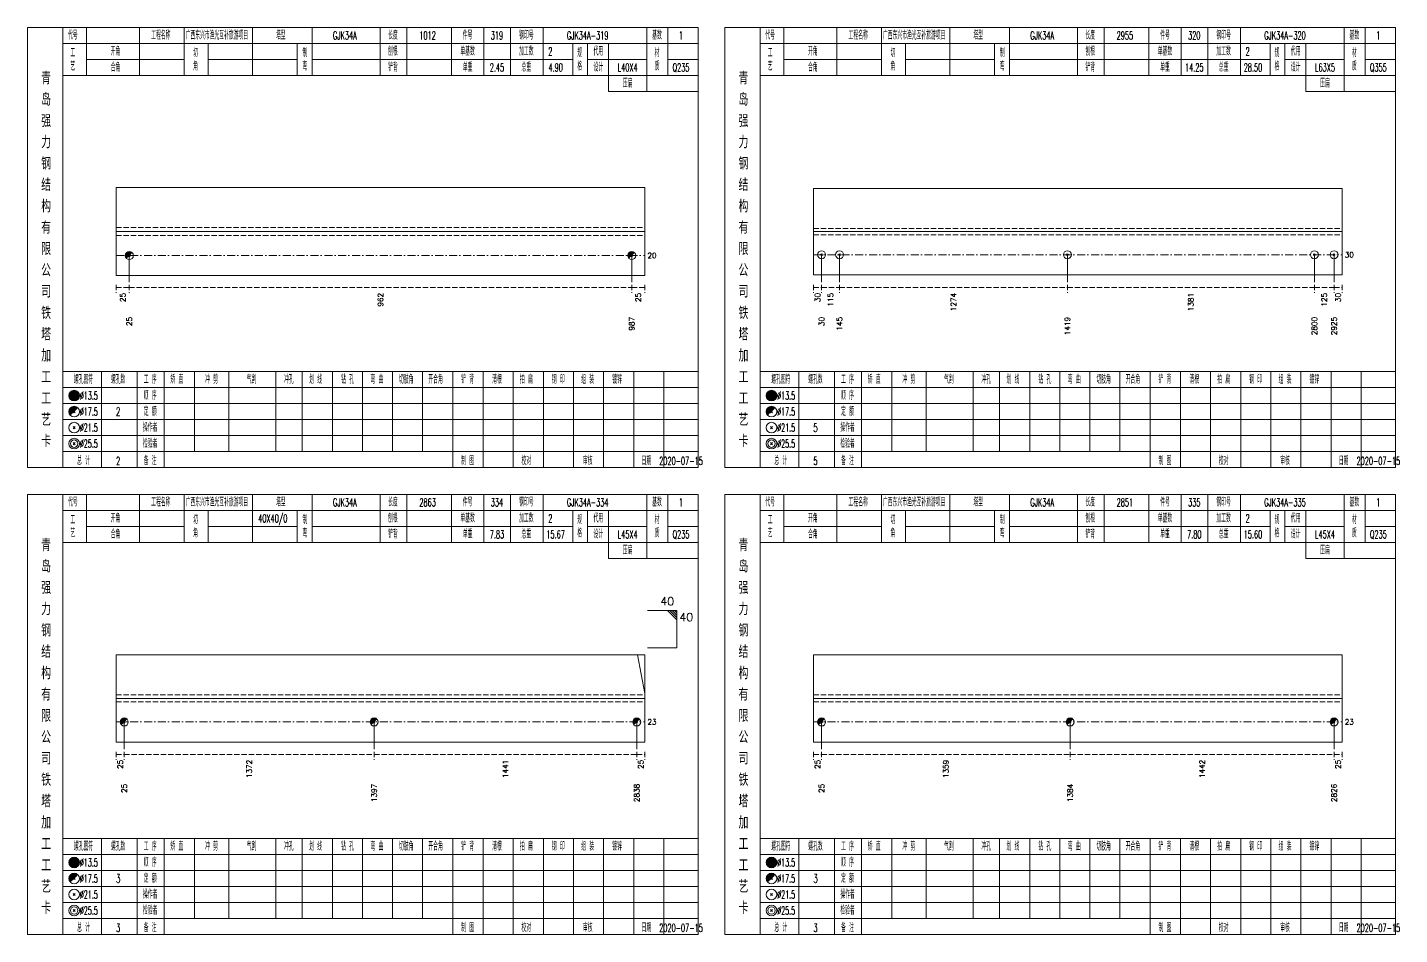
# Model space of a CAD drawing. Extents: x 0 to 2606, y -377 to 6479.
# Drawn here: x 0 to 514, y 5250 to 5590 of the extents above; entities that cross this region are included whole.
import ezdxf
from ezdxf.enums import TextEntityAlignment as Align

# ---------------------------------------------------------------- set-up
doc = ezdxf.new("R2010")
doc.units = 0
doc.header["$MEASUREMENT"] = 0
doc.linetypes.add('一点画线', pattern=[5.2, 3, -1, 0.2, -1])
doc.linetypes.add('虚线', pattern=[2.75, 2, -0.75])
doc.layers.get('0').update_dxf_attribs({"linetype": 'CONTINUOUS', "lineweight": 25})
doc.layers.add('1', color=7, linetype='CONTINUOUS', lineweight=25)
doc.layers.add('4', color=7, linetype='CONTINUOUS', lineweight=25)
doc.styles.get("Standard").update_dxf_attribs({"font": 'simplex.shx', "width": 0.7, "height": 3, "bigfont": 'gbhzfs.shx'})

msp = doc.modelspace()

# ---------------------------------------------------------------- linework, layer by layer
at = {"color": 7, "linetype": 'Continuous', "lineweight": 18}
for p, q in [((33.3, 5530), (33.3, 5497)), ((33.3, 5530), (231.4, 5530)), ((231.4, 5530), (231.4, 5497)), ((294.7, 5529.69), (294.7, 5497.31)), ((294.7, 5529.69), (492.8, 5529.69)), ((492.8, 5529.69), (492.8, 5497.31)), ((33.3, 5513.5), (231.4, 5513.5)), ((294.7, 5513.5), (492.8, 5513.5)), ((33.3, 5354.83), (33.3, 5322.17)), ((33.3, 5354.83), (231.4, 5354.83)), ((231.4, 5354.83), (231.4, 5322.17)), ((294.7, 5354.83), (294.7, 5322.17)), ((294.7, 5354.83), (492.8, 5354.83)), ((492.8, 5354.83), (492.8, 5322.17)), ((33.3, 5338.5), (231.4, 5338.5)), ((294.7, 5338.5), (492.8, 5338.5))]:
    msp.add_line(p, q, dxfattribs=at)
at = {"color": 1, "linetype": '虚线', "lineweight": 18}
for p, q in [((33.3, 5515), (231.4, 5515)), ((294.7, 5514.69), (492.8, 5514.69)), ((33.3, 5512), (231.4, 5512)), ((294.7, 5512.31), (492.8, 5512.31)), ((33.3, 5339.83), (231.4, 5339.83)), ((294.7, 5339.83), (492.8, 5339.83)), ((33.3, 5337.17), (231.4, 5337.17)), ((294.7, 5337.17), (492.8, 5337.17))]:
    msp.add_line(p, q, dxfattribs=at)
at = {"color": 3, "linetype": '一点画线', "lineweight": 13}
for p, q in [((33.3, 5504.5), (231.4, 5504.5)), ((294.7, 5504.81), (492.8, 5504.81)), ((33.3, 5329.67), (231.4, 5329.67)), ((294.7, 5329.67), (492.8, 5329.67))]:
    msp.add_line(p, q, dxfattribs=at)
at = {"color": 7, "linetype": 'Continuous', "lineweight": 13}
for p, q in [((38.19, 5504.5), (38.19, 5494.5)), ((226.51, 5504.5), (226.51, 5494.5)), ((297.7, 5504.81), (297.7, 5494.5)), ((304.42, 5504.81), (304.42, 5494.5)), ((389.83, 5504.81), (389.83, 5494.5)), ((482.41, 5504.81), (482.41, 5494.5)), ((489.8, 5504.81), (489.8, 5494.5)), ((243.4, 5371.5), (232.4, 5371.5)), ((239.9, 5371.5), (243.4, 5368)), ((240.78, 5371.5), (243.4, 5368.88)), ((241.65, 5371.5), (243.4, 5369.75)), ((242.53, 5371.5), (243.4, 5370.62)), ((243.4, 5357.5), (243.4, 5371.5)), ((231.4, 5340.31), (228.63, 5354.83)), ((243.4, 5357.5), (232.4, 5357.5)), ((36.3, 5329.67), (36.3, 5319.5)), ((129.96, 5329.67), (129.96, 5319.5)), ((228.4, 5329.67), (228.4, 5319.5)), ((297.7, 5329.67), (297.7, 5319.5)), ((390.87, 5329.67), (390.87, 5319.5)), ((489.8, 5329.67), (489.8, 5319.5))]:
    msp.add_line(p, q, dxfattribs=at)
at = {"color": 8, "linetype": '虚线', "lineweight": 9}
for p, q in [((33.3, 5493.5), (33.3, 5490.5)), ((38.19, 5493.5), (38.19, 5490.5)), ((38.19, 5493.5), (38.19, 5490.5)), ((226.51, 5493.5), (226.51, 5490.5)), ((226.51, 5493.5), (226.51, 5490.5)), ((231.4, 5493.5), (231.4, 5490.5)), ((294.7, 5493.5), (294.7, 5490.5)), ((297.7, 5493.5), (297.7, 5490.5)), ((297.7, 5493.5), (297.7, 5490.5)), ((304.42, 5493.5), (304.42, 5490.5)), ((304.42, 5493.5), (304.42, 5490.5)), ((389.83, 5493.5), (389.83, 5490.5)), ((389.83, 5493.5), (389.83, 5490.5)), ((482.41, 5493.5), (482.41, 5490.5)), ((482.41, 5493.5), (482.41, 5490.5)), ((489.8, 5493.5), (489.8, 5490.5)), ((489.8, 5493.5), (489.8, 5490.5)), ((492.8, 5493.5), (492.8, 5490.5)), ((33.3, 5492.5), (38.19, 5492.5)), ((38.19, 5492.5), (226.51, 5492.5)), ((226.51, 5492.5), (231.4, 5492.5)), ((294.7, 5492.5), (297.7, 5492.5)), ((297.7, 5492.5), (304.42, 5492.5)), ((304.42, 5492.5), (389.83, 5492.5)), ((389.83, 5492.5), (482.41, 5492.5)), ((482.41, 5492.5), (489.8, 5492.5)), ((489.8, 5492.5), (492.8, 5492.5)), ((33.3, 5318.5), (33.3, 5315.5)), ((36.3, 5318.5), (36.3, 5315.5)), ((36.3, 5318.5), (36.3, 5315.5)), ((129.96, 5318.5), (129.96, 5315.5)), ((129.96, 5318.5), (129.96, 5315.5)), ((228.4, 5318.5), (228.4, 5315.5)), ((228.4, 5318.5), (228.4, 5315.5)), ((231.4, 5318.5), (231.4, 5315.5)), ((294.7, 5318.5), (294.7, 5315.5)), ((297.7, 5318.5), (297.7, 5315.5)), ((297.7, 5318.5), (297.7, 5315.5)), ((390.87, 5318.5), (390.87, 5315.5)), ((390.87, 5318.5), (390.87, 5315.5)), ((489.8, 5318.5), (489.8, 5315.5)), ((489.8, 5318.5), (489.8, 5315.5)), ((492.8, 5318.5), (492.8, 5315.5)), ((33.3, 5317.5), (36.3, 5317.5)), ((36.3, 5317.5), (129.96, 5317.5)), ((129.96, 5317.5), (228.4, 5317.5)), ((228.4, 5317.5), (231.4, 5317.5)), ((294.7, 5317.5), (297.7, 5317.5)), ((297.7, 5317.5), (390.87, 5317.5)), ((390.87, 5317.5), (489.8, 5317.5)), ((489.8, 5317.5), (492.8, 5317.5))]:
    msp.add_line(p, q, dxfattribs=at)
at = {"layer": '1', "color": 7, "linetype": 'Continuous', "lineweight": 0}
for p, q in [((37.89, 5504.2), (38.49, 5504.8)), ((37.89, 5504.8), (38.49, 5504.2)), ((226.21, 5504.2), (226.81, 5504.8)), ((226.21, 5504.8), (226.81, 5504.2)), ((36, 5329.37), (36.6, 5329.97)), ((36, 5329.97), (36.6, 5329.37)), ((129.66, 5329.37), (130.26, 5329.97)), ((129.66, 5329.97), (130.26, 5329.37)), ((228.1, 5329.37), (228.7, 5329.97)), ((228.1, 5329.97), (228.7, 5329.37)), ((297.4, 5329.37), (298, 5329.97)), ((297.4, 5329.97), (298, 5329.37)), ((390.57, 5329.37), (391.17, 5329.97)), ((390.57, 5329.97), (391.17, 5329.37)), ((489.5, 5329.37), (490.1, 5329.97)), ((489.5, 5329.97), (490.1, 5329.37))]:
    msp.add_line(p, q, dxfattribs=at)
at = {"layer": '1', "color": 7, "linetype": 'Continuous', "lineweight": 13}
for p, q in [((297.4, 5504.51), (298, 5505.11)), ((298, 5504.51), (297.4, 5505.11)), ((304.12, 5504.51), (304.72, 5505.11)), ((304.72, 5504.51), (304.12, 5505.11)), ((389.53, 5504.51), (390.13, 5505.11)), ((390.13, 5504.51), (389.53, 5505.11)), ((482.11, 5504.51), (482.71, 5505.11)), ((482.71, 5504.51), (482.11, 5505.11)), ((489.5, 5504.51), (490.1, 5505.11)), ((490.1, 5504.51), (489.5, 5505.11))]:
    msp.add_line(p, q, dxfattribs=at)
at = {"layer": '1', "color": 7, "linetype": 'Continuous', "lineweight": 18}
for p, q in [((33.3, 5497), (231.4, 5497)), ((294.7, 5497.31), (492.8, 5497.31)), ((33.3, 5322.17), (231.4, 5322.17)), ((294.7, 5322.17), (492.8, 5322.17))]:
    msp.add_line(p, q, dxfattribs=at)
at = {"layer": '1', "color": 7, "linetype": 'Continuous', "lineweight": 13}
for centre in [(38.19, 5504.5), (226.51, 5504.5), (297.7, 5504.81), (304.42, 5504.81), (389.83, 5504.81), (482.41, 5504.81), (489.8, 5504.81), (36.3, 5329.67), (129.96, 5329.67), (228.4, 5329.67), (297.7, 5329.67), (390.87, 5329.67), (489.8, 5329.67)]:
    msp.add_circle(centre, 1.5, dxfattribs=at)
for centre, radius in [((38.19, 5504.5), 1.35), ((38.19, 5504.5), 1.2), ((38.19, 5504.5), 1.05), ((38.19, 5504.5), 0.9), ((38.19, 5504.5), 0.75), ((38.19, 5504.5), 0.6), ((38.19, 5504.5), 0.45), ((38.19, 5504.5), 0.3), ((38.19, 5504.5), 0.15), ((226.51, 5504.5), 1.35), ((226.51, 5504.5), 1.2), ((226.51, 5504.5), 1.05), ((226.51, 5504.5), 0.9), ((226.51, 5504.5), 0.75), ((226.51, 5504.5), 0.6), ((226.51, 5504.5), 0.45), ((226.51, 5504.5), 0.3), ((226.51, 5504.5), 0.15), ((36.3, 5329.67), 1.35), ((36.3, 5329.67), 1.2), ((36.3, 5329.67), 1.05), ((36.3, 5329.67), 0.9), ((36.3, 5329.67), 0.75), ((36.3, 5329.67), 0.6), ((36.3, 5329.67), 0.45), ((36.3, 5329.67), 0.3), ((36.3, 5329.67), 0.15), ((129.96, 5329.67), 1.35), ((129.96, 5329.67), 1.2), ((129.96, 5329.67), 1.05), ((129.96, 5329.67), 0.9), ((129.96, 5329.67), 0.75), ((129.96, 5329.67), 0.6), ((129.96, 5329.67), 0.45), ((129.96, 5329.67), 0.3), ((129.96, 5329.67), 0.15), ((228.4, 5329.67), 1.35), ((228.4, 5329.67), 1.2), ((228.4, 5329.67), 1.05), ((228.4, 5329.67), 0.9), ((228.4, 5329.67), 0.75), ((228.4, 5329.67), 0.6), ((228.4, 5329.67), 0.45), ((228.4, 5329.67), 0.3), ((228.4, 5329.67), 0.15), ((297.7, 5329.67), 1.35), ((297.7, 5329.67), 1.2), ((297.7, 5329.67), 1.05), ((297.7, 5329.67), 0.9), ((297.7, 5329.67), 0.75), ((297.7, 5329.67), 0.6), ((297.7, 5329.67), 0.45), ((297.7, 5329.67), 0.3), ((297.7, 5329.67), 0.15), ((390.87, 5329.67), 1.35), ((390.87, 5329.67), 1.2), ((390.87, 5329.67), 1.05), ((390.87, 5329.67), 0.9), ((390.87, 5329.67), 0.75), ((390.87, 5329.67), 0.6), ((390.87, 5329.67), 0.45), ((390.87, 5329.67), 0.3), ((390.87, 5329.67), 0.15), ((489.8, 5329.67), 1.35), ((489.8, 5329.67), 1.2), ((489.8, 5329.67), 1.05), ((489.8, 5329.67), 0.9), ((489.8, 5329.67), 0.75), ((489.8, 5329.67), 0.6), ((489.8, 5329.67), 0.45), ((489.8, 5329.67), 0.3), ((489.8, 5329.67), 0.15)]:
    msp.add_arc(centre, radius, 45, 225, dxfattribs=at)
at = {"layer": '4', "color": 1, "linetype": 'Continuous', "lineweight": 18}
for p, q in [((13.3, 5425), (13.3, 5590)), ((22.2, 5572), (22.2, 5590)), ((42, 5572), (42, 5590)), ((58.8, 5572), (58.8, 5590)), ((84.4, 5572), (84.4, 5590)), ((106.7, 5572), (106.7, 5590)), ((132.2, 5572), (132.2, 5590)), ((142.2, 5572), (142.2, 5590)), ((158.9, 5572), (158.9, 5590)), ((171.1, 5572), (171.1, 5590)), ((181.1, 5572), (181.1, 5590)), ((193.3, 5572), (193.3, 5590)), ((232.2, 5566), (232.2, 5590)), ((240, 5572), (240, 5590)), ((274.7, 5425), (274.7, 5590)), ((283.6, 5572), (283.6, 5590)), ((303.4, 5572), (303.4, 5590)), ((320.2, 5572), (320.2, 5590)), ((345.8, 5572), (345.8, 5590)), ((368.1, 5572), (368.1, 5590)), ((393.6, 5572), (393.6, 5590)), ((403.6, 5572), (403.6, 5590)), ((420.3, 5572), (420.3, 5590)), ((432.5, 5572), (432.5, 5590)), ((442.5, 5572), (442.5, 5590)), ((454.7, 5572), (454.7, 5590)), ((493.6, 5566), (493.6, 5590)), ((501.4, 5572), (501.4, 5590)), ((13.3, 5584), (251.4, 5584)), ((67.8, 5572), (67.8, 5584)), ((101.1, 5572), (101.1, 5584)), ((204.4, 5572), (204.4, 5584)), ((210, 5572), (210, 5584)), ((217.8, 5566), (217.8, 5584)), ((274.7, 5584), (512.8, 5584)), ((329.2, 5572), (329.2, 5584)), ((362.5, 5572), (362.5, 5584)), ((465.8, 5572), (465.8, 5584)), ((471.4, 5572), (471.4, 5584)), ((479.2, 5566), (479.2, 5584)), ((22.2, 5578), (58.8, 5578)), ((67.8, 5578), (101.1, 5578)), ((106.7, 5578), (204.4, 5578)), ((210, 5578), (232.2, 5578)), ((240, 5578), (251.4, 5578)), ((283.6, 5578), (320.2, 5578)), ((329.2, 5578), (362.5, 5578)), ((368.1, 5578), (465.8, 5578)), ((471.4, 5578), (493.6, 5578)), ((501.4, 5578), (512.8, 5578)), ((13.3, 5572), (251.4, 5572)), ((274.7, 5572), (512.8, 5572)), ((217.8, 5566), (251.4, 5566)), ((479.2, 5566), (512.8, 5566)), ((13.3, 5461), (251.4, 5461)), ((27.8, 5425), (27.8, 5461)), ((41.1, 5425), (41.1, 5461)), ((51.2, 5425), (51.2, 5461)), ((62.6, 5431), (62.6, 5461)), ((75.5, 5431), (75.5, 5461)), ((93.1, 5431), (93.1, 5461)), ((103, 5431), (103, 5461)), ((114.3, 5431), (114.3, 5461)), ((125.6, 5431), (125.6, 5461)), ((136.9, 5431), (136.9, 5461)), ((148.1, 5431), (148.1, 5461)), ((159.5, 5431), (159.5, 5461)), ((170.8, 5431), (170.8, 5461)), ((182.1, 5431), (182.1, 5461)), ((193.4, 5431), (193.4, 5461)), ((204.7, 5431), (204.7, 5461)), ((216, 5431), (216, 5461)), ((227.3, 5431), (227.3, 5461)), ((238.6, 5431), (238.6, 5461)), ((274.7, 5461), (512.8, 5461)), ((289.2, 5425), (289.2, 5461)), ((302.5, 5425), (302.5, 5461)), ((312.6, 5425), (312.6, 5461)), ((324, 5431), (324, 5461)), ((336.9, 5431), (336.9, 5461)), ((354.5, 5431), (354.5, 5461)), ((364.4, 5431), (364.4, 5461)), ((375.7, 5431), (375.7, 5461)), ((387, 5431), (387, 5461)), ((398.3, 5431), (398.3, 5461)), ((409.5, 5431), (409.5, 5461)), ((420.9, 5431), (420.9, 5461)), ((432.2, 5431), (432.2, 5461)), ((443.5, 5431), (443.5, 5461)), ((454.8, 5431), (454.8, 5461)), ((466.1, 5431), (466.1, 5461)), ((477.4, 5431), (477.4, 5461)), ((488.7, 5431), (488.7, 5461)), ((500, 5431), (500, 5461)), ((13.3, 5455), (251.4, 5455)), ((274.7, 5455), (512.8, 5455)), ((13.3, 5449), (251.4, 5449)), ((274.7, 5449), (512.8, 5449)), ((13.3, 5443), (251.4, 5443)), ((274.7, 5443), (512.8, 5443)), ((13.3, 5437), (251.4, 5437)), ((274.7, 5437), (512.8, 5437)), ((13.3, 5431), (251.4, 5431)), ((159.5, 5425), (159.5, 5431)), ((170.8, 5425), (170.8, 5431)), ((182.1, 5425), (182.1, 5431)), ((193.4, 5425), (193.4, 5431)), ((204.7, 5425), (204.7, 5431)), ((216, 5425), (216, 5431)), ((227.3, 5425), (227.3, 5431)), ((238.6, 5425), (238.6, 5431)), ((274.7, 5431), (512.8, 5431)), ((420.9, 5425), (420.9, 5431)), ((432.2, 5425), (432.2, 5431)), ((443.5, 5425), (443.5, 5431)), ((454.8, 5425), (454.8, 5431)), ((466.1, 5425), (466.1, 5431)), ((477.4, 5425), (477.4, 5431)), ((488.7, 5425), (488.7, 5431)), ((500, 5425), (500, 5431)), ((13.3, 5250), (13.3, 5415)), ((22.2, 5397), (22.2, 5415)), ((42, 5397), (42, 5415)), ((58.8, 5397), (58.8, 5415)), ((84.4, 5397), (84.4, 5415)), ((106.7, 5397), (106.7, 5415)), ((132.2, 5397), (132.2, 5415)), ((142.2, 5397), (142.2, 5415)), ((158.9, 5397), (158.9, 5415)), ((171.1, 5397), (171.1, 5415)), ((181.1, 5397), (181.1, 5415)), ((193.3, 5397), (193.3, 5415)), ((232.2, 5391), (232.2, 5415)), ((240, 5397), (240, 5415)), ((274.7, 5250), (274.7, 5415)), ((283.6, 5397), (283.6, 5415)), ((303.4, 5397), (303.4, 5415)), ((320.2, 5397), (320.2, 5415)), ((345.8, 5397), (345.8, 5415)), ((368.1, 5397), (368.1, 5415)), ((393.6, 5397), (393.6, 5415)), ((403.6, 5397), (403.6, 5415)), ((420.3, 5397), (420.3, 5415)), ((432.5, 5397), (432.5, 5415)), ((442.5, 5397), (442.5, 5415)), ((454.7, 5397), (454.7, 5415)), ((493.6, 5391), (493.6, 5415)), ((501.4, 5397), (501.4, 5415)), ((13.3, 5409), (251.4, 5409)), ((67.8, 5397), (67.8, 5409)), ((101.1, 5397), (101.1, 5409)), ((204.4, 5397), (204.4, 5409)), ((210, 5397), (210, 5409)), ((217.8, 5391), (217.8, 5409)), ((274.7, 5409), (512.8, 5409)), ((329.2, 5397), (329.2, 5409)), ((362.5, 5397), (362.5, 5409)), ((465.8, 5397), (465.8, 5409)), ((471.4, 5397), (471.4, 5409)), ((479.2, 5391), (479.2, 5409)), ((22.2, 5403), (58.8, 5403)), ((67.8, 5403), (101.1, 5403)), ((106.7, 5403), (204.4, 5403)), ((210, 5403), (232.2, 5403)), ((240, 5403), (251.4, 5403)), ((283.6, 5403), (320.2, 5403)), ((329.2, 5403), (362.5, 5403)), ((368.1, 5403), (465.8, 5403)), ((471.4, 5403), (493.6, 5403)), ((501.4, 5403), (512.8, 5403)), ((13.3, 5397), (251.4, 5397)), ((274.7, 5397), (512.8, 5397)), ((217.8, 5391), (251.4, 5391)), ((479.2, 5391), (512.8, 5391)), ((13.3, 5286), (251.4, 5286)), ((27.8, 5250), (27.8, 5286)), ((41.1, 5250), (41.1, 5286)), ((51.2, 5250), (51.2, 5286)), ((62.6, 5256), (62.6, 5286)), ((75.5, 5256), (75.5, 5286)), ((93.1, 5256), (93.1, 5286)), ((103, 5256), (103, 5286)), ((114.3, 5256), (114.3, 5286)), ((125.6, 5256), (125.6, 5286)), ((136.9, 5256), (136.9, 5286)), ((148.1, 5256), (148.1, 5286)), ((159.5, 5256), (159.5, 5286)), ((170.8, 5256), (170.8, 5286)), ((182.1, 5256), (182.1, 5286)), ((193.4, 5256), (193.4, 5286)), ((204.7, 5256), (204.7, 5286)), ((216, 5256), (216, 5286)), ((227.3, 5256), (227.3, 5286)), ((238.6, 5256), (238.6, 5286)), ((274.7, 5286), (512.8, 5286)), ((289.2, 5250), (289.2, 5286)), ((302.5, 5250), (302.5, 5286)), ((312.6, 5250), (312.6, 5286)), ((324, 5256), (324, 5286)), ((336.9, 5256), (336.9, 5286)), ((354.5, 5256), (354.5, 5286)), ((364.4, 5256), (364.4, 5286)), ((375.7, 5256), (375.7, 5286)), ((387, 5256), (387, 5286)), ((398.3, 5256), (398.3, 5286)), ((409.5, 5256), (409.5, 5286)), ((420.9, 5256), (420.9, 5286)), ((432.2, 5256), (432.2, 5286)), ((443.5, 5256), (443.5, 5286)), ((454.8, 5256), (454.8, 5286)), ((466.1, 5256), (466.1, 5286)), ((477.4, 5256), (477.4, 5286)), ((488.7, 5256), (488.7, 5286)), ((500, 5256), (500, 5286)), ((13.3, 5280), (251.4, 5280)), ((274.7, 5280), (512.8, 5280)), ((13.3, 5274), (251.4, 5274)), ((274.7, 5274), (512.8, 5274)), ((13.3, 5268), (251.4, 5268)), ((274.7, 5268), (512.8, 5268)), ((13.3, 5262), (251.4, 5262)), ((274.7, 5262), (512.8, 5262)), ((13.3, 5256), (251.4, 5256)), ((159.5, 5250), (159.5, 5256)), ((170.8, 5250), (170.8, 5256)), ((182.1, 5250), (182.1, 5256)), ((193.4, 5250), (193.4, 5256)), ((204.7, 5250), (204.7, 5256)), ((216, 5250), (216, 5256)), ((227.3, 5250), (227.3, 5256)), ((238.6, 5250), (238.6, 5256)), ((274.7, 5256), (512.8, 5256)), ((420.9, 5250), (420.9, 5256)), ((432.2, 5250), (432.2, 5256)), ((443.5, 5250), (443.5, 5256)), ((454.8, 5250), (454.8, 5256)), ((466.1, 5250), (466.1, 5256)), ((477.4, 5250), (477.4, 5256)), ((488.7, 5250), (488.7, 5256)), ((500, 5250), (500, 5256))]:
    msp.add_line(p, q, dxfattribs=at)
at = {"layer": '4', "color": 7, "linetype": 'Continuous', "lineweight": 13}
for p, q in [((17.3, 5451.8), (17.7, 5452.2)), ((17.7, 5451.8), (17.3, 5452.2)), ((278.7, 5451.8), (279.1, 5452.2)), ((279.1, 5451.8), (278.7, 5452.2)), ((17.1, 5439.6), (17.9, 5440.4)), ((17.9, 5439.6), (17.1, 5440.4)), ((278.5, 5439.6), (279.3, 5440.4)), ((279.3, 5439.6), (278.5, 5440.4)), ((17.1, 5433.6), (17.9, 5434.4)), ((17.9, 5433.6), (17.1, 5434.4)), ((278.5, 5433.6), (279.3, 5434.4)), ((279.3, 5433.6), (278.5, 5434.4)), ((17.3, 5276.8), (17.7, 5277.2)), ((17.7, 5276.8), (17.3, 5277.2)), ((278.7, 5276.8), (279.1, 5277.2)), ((279.1, 5276.8), (278.7, 5277.2)), ((17.1, 5264.6), (17.9, 5265.4)), ((17.9, 5264.6), (17.1, 5265.4)), ((278.5, 5264.6), (279.3, 5265.4)), ((279.3, 5264.6), (278.5, 5265.4)), ((17.1, 5258.6), (17.9, 5259.4)), ((17.9, 5258.6), (17.1, 5259.4)), ((278.5, 5258.6), (279.3, 5259.4)), ((279.3, 5258.6), (278.5, 5259.4))]:
    msp.add_line(p, q, dxfattribs=at)
at = {"layer": '4', "color": 7, "linetype": 'Continuous', "lineweight": 0}
for p, q in [((17.1, 5445.6), (17.9, 5446.4)), ((17.1, 5446.4), (17.9, 5445.6)), ((278.5, 5445.6), (279.3, 5446.4)), ((278.5, 5446.4), (279.3, 5445.6)), ((17.1, 5270.6), (17.9, 5271.4)), ((17.1, 5271.4), (17.9, 5270.6)), ((278.5, 5270.6), (279.3, 5271.4)), ((278.5, 5271.4), (279.3, 5270.6))]:
    msp.add_line(p, q, dxfattribs=at)
at = {"layer": '4', "color": 1, "linetype": 'Continuous', "lineweight": 18}
for points in [[(0, 5590), (0, 5425), (251.4, 5425), (251.4, 5590)], [(261.4, 5590), (261.4, 5425), (512.8, 5425), (512.8, 5590)], [(0, 5415), (0, 5250), (251.4, 5250), (251.4, 5415)], [(261.4, 5415), (261.4, 5250), (512.8, 5250), (512.8, 5415)]]:
    msp.add_lwpolyline(points, close=True, dxfattribs=at)
at = {"layer": '4', "color": 7, "linetype": 'Continuous', "lineweight": 13}
for centre, radius in [((17.5, 5452), 2), ((17.5, 5452), 1.8), ((17.5, 5452), 1.6), ((17.5, 5452), 1.4), ((17.5, 5452), 1.2), ((17.5, 5452), 1), ((17.5, 5452), 0.8), ((17.5, 5452), 0.6), ((17.5, 5452), 0.4), ((17.5, 5452), 0.2), ((278.9, 5452), 2), ((278.9, 5452), 1.8), ((278.9, 5452), 1.6), ((278.9, 5452), 1.4), ((278.9, 5452), 1.2), ((278.9, 5452), 1), ((278.9, 5452), 0.8), ((278.9, 5452), 0.6), ((278.9, 5452), 0.4), ((278.9, 5452), 0.2), ((17.5, 5446), 2), ((278.9, 5446), 2), ((17.5, 5440), 2), ((278.9, 5440), 2), ((17.5, 5434), 2), ((17.5, 5434), 1.4), ((278.9, 5434), 2), ((278.9, 5434), 1.4), ((17.5, 5277), 2), ((17.5, 5277), 1.8), ((17.5, 5277), 1.6), ((17.5, 5277), 1.4), ((17.5, 5277), 1.2), ((17.5, 5277), 1), ((17.5, 5277), 0.8), ((17.5, 5277), 0.6), ((17.5, 5277), 0.4), ((17.5, 5277), 0.2), ((278.9, 5277), 2), ((278.9, 5277), 1.8), ((278.9, 5277), 1.6), ((278.9, 5277), 1.4), ((278.9, 5277), 1.2), ((278.9, 5277), 1), ((278.9, 5277), 0.8), ((278.9, 5277), 0.6), ((278.9, 5277), 0.4), ((278.9, 5277), 0.2), ((17.5, 5271), 2), ((278.9, 5271), 2), ((17.5, 5265), 2), ((278.9, 5265), 2), ((17.5, 5259), 2), ((17.5, 5259), 1.4), ((278.9, 5259), 2), ((278.9, 5259), 1.4)]:
    msp.add_circle(centre, radius, dxfattribs=at)
for centre, radius in [((17.5, 5446), 1.8), ((17.5, 5446), 1.6), ((17.5, 5446), 1.4), ((17.5, 5446), 1.2), ((17.5, 5446), 1), ((278.9, 5446), 1.8), ((278.9, 5446), 1.6), ((278.9, 5446), 1.4), ((278.9, 5446), 1.2), ((278.9, 5446), 1), ((17.5, 5446), 0.8), ((17.5, 5446), 0.6), ((17.5, 5446), 0.4), ((17.5, 5446), 0.2), ((278.9, 5446), 0.8), ((278.9, 5446), 0.6), ((278.9, 5446), 0.4), ((278.9, 5446), 0.2), ((17.5, 5271), 1.8), ((17.5, 5271), 1.6), ((17.5, 5271), 1.4), ((17.5, 5271), 1.2), ((278.9, 5271), 1.8), ((278.9, 5271), 1.6), ((278.9, 5271), 1.4), ((278.9, 5271), 1.2), ((17.5, 5271), 1), ((17.5, 5271), 0.8), ((17.5, 5271), 0.6), ((17.5, 5271), 0.4), ((17.5, 5271), 0.2), ((278.9, 5271), 1), ((278.9, 5271), 0.8), ((278.9, 5271), 0.6), ((278.9, 5271), 0.4), ((278.9, 5271), 0.2)]:
    msp.add_arc(centre, radius, 45, 225, dxfattribs=at)

# ---------------------------------------------------------------- texts
at = {"color": 7, "linetype": 'Continuous', "lineweight": 13}
for s, p in [('20', (232.4, 5504.5)), ('30', (493.8, 5504.81)), ('23', (232.4, 5329.67)), ('23', (493.8, 5329.67))]:
    msp.add_text(s, height=2, dxfattribs=at).set_placement(p, align=Align.MIDDLE_LEFT)
at = {"color": 8, "linetype": 'Continuous', "lineweight": 9}
for s, p in [('25', (35.75, 5490.5)), ('962', (132.35, 5490.5)), ('25', (228.95, 5490.5)), ('30', (296.2, 5490.5)), ('115', (301.06, 5490.5)), ('1274', (347.12, 5490.5)), ('1381', (436.12, 5490.5)), ('125', (486.1, 5490.5)), ('30', (491.3, 5490.5)), ('25', (34.8, 5315.5)), ('1372', (83.13, 5315.5)), ('1441', (179.18, 5315.5)), ('25', (229.9, 5315.5)), ('25', (296.2, 5315.5)), ('1359', (344.28, 5315.5)), ('1442', (440.33, 5315.5)), ('25', (491.3, 5315.5))]:
    msp.add_text(s, height=2, rotation=90, dxfattribs=at).set_placement(p, align=Align.MIDDLE_RIGHT)
at = {"color": 7, "linetype": 'Continuous', "lineweight": 13}
msp.add_text('40', height=3, dxfattribs=at).set_placement((242.4, 5372.5), align=Align.BOTTOM_RIGHT)
msp.add_text('40', height=3, dxfattribs=at).set_placement((244.4, 5370.5), align=Align.TOP_LEFT)
at = {"layer": '1', "color": 7, "linetype": 'Continuous', "lineweight": 13}
for s, p in [('25', (38.19, 5481.5)), ('987', (226.51, 5481.5)), ('30', (297.7, 5481.5)), ('145', (304.42, 5481.5)), ('1419', (389.83, 5481.5)), ('2800', (482.41, 5481.5)), ('2925', (489.8, 5481.5)), ('25', (36.3, 5306.5)), ('1397', (129.96, 5306.5)), ('2838', (228.4, 5306.5)), ('25', (297.7, 5306.5)), ('1384', (390.87, 5306.5)), ('2826', (489.8, 5306.5))]:
    msp.add_text(s, height=2, rotation=90, dxfattribs=at).set_placement(p, align=Align.MIDDLE_RIGHT)
at = {"layer": '4', "color": 1, "linetype": 'Continuous', "lineweight": 13}
for s, height, width, p in [('代号', 3, 0.6, (17, 5587)), ('工程名称', 3, 0.6, (50, 5587)), ('广西东兴市渔光互补旅游项目', 3, 0.6, (71, 5587)), ('塔型', 3, 0.6, (95, 5587)), ('GJK34A', 3, 0.6, (119, 5587)), ('长度', 3, 0.6, (137, 5587)), ('1012', 3, 0.6, (150, 5587)), ('件号', 3, 0.6, (165, 5587)), ('319', 3, 0.6, (176, 5587)), ('钢印号', 3, 0.6, (187, 5587)), ('GJK34A-319', 3, 0.6, (210, 5587)), ('基数', 3, 0.6, (236, 5587)), ('1', 3, 0.6, (245, 5587)), ('代号', 3, 0.6, (278.4, 5587)), ('工程名称', 3, 0.6, (311.4, 5587)), ('广西东兴市渔光互补旅游项目', 3, 0.6, (332.4, 5587)), ('塔型', 3, 0.6, (356.4, 5587)), ('GJK34A', 3, 0.6, (380.4, 5587)), ('长度', 3, 0.6, (398.4, 5587)), ('2955', 3, 0.6, (411.4, 5587)), ('件号', 3, 0.6, (426.4, 5587)), ('320', 3, 0.6, (437.4, 5587)), ('钢印号', 3, 0.6, (448.4, 5587)), ('GJK34A-320', 3, 0.6, (471.4, 5587)), ('基数', 3, 0.6, (497.4, 5587)), ('1', 3, 0.6, (506.4, 5587)), ('工', 3, 0.6, (17, 5580.4)), ('开角', 3, 0.6, (33, 5581)), ('切', 3, 0.6, (63, 5580.4)), ('制', 3, 0.6, (104, 5580.4)), ('刨根', 3, 0.6, (137, 5581)), ('单基数', 3, 0.6, (165, 5581)), ('加工数', 3, 0.6, (187, 5581)), ('2', 3, 0.6, (196, 5581)), ('规', 3, 0.6, (207, 5580.4)), ('代用', 3, 0.6, (214, 5581)), ('材', 3, 0.6, (236, 5580.4)), ('工', 3, 0.6, (278.4, 5580.4)), ('开角', 3, 0.6, (294.4, 5581)), ('切', 3, 0.6, (324.4, 5580.4)), ('制', 3, 0.6, (365.4, 5580.4)), ('刨根', 3, 0.6, (398.4, 5581)), ('单基数', 3, 0.6, (426.4, 5581)), ('加工数', 3, 0.6, (448.4, 5581)), ('2', 3, 0.6, (457.4, 5581)), ('规', 3, 0.6, (468.4, 5580.4)), ('代用', 3, 0.6, (475.4, 5581)), ('材', 3, 0.6, (497.4, 5580.4)), ('艺', 3, 0.6, (17, 5575.4)), ('合角', 3, 0.6, (33, 5575)), ('角', 3, 0.6, (63, 5575.4)), ('弯', 3, 0.6, (104, 5575.4)), ('铲背', 3, 0.6, (137, 5575)), ('单重', 3, 0.6, (165, 5575)), ('2.45', 3, 0.6, (176, 5575)), ('总重', 3, 0.6, (187, 5575)), ('4.90', 3, 0.6, (198, 5575)), ('格', 3, 0.6, (207, 5575.4)), ('设计', 3, 0.6, (214, 5575)), ('L40X4', 3, 0.6, (225, 5575)), ('质', 3, 0.6, (236, 5575.4)), ('Q235', 3, 0.6, (245, 5575)), ('艺', 3, 0.6, (278.4, 5575.4)), ('合角', 3, 0.6, (294.4, 5575)), ('角', 3, 0.6, (324.4, 5575.4)), ('弯', 3, 0.6, (365.4, 5575.4)), ('铲背', 3, 0.6, (398.4, 5575)), ('单重', 3, 0.6, (426.4, 5575)), ('14.25', 3, 0.6, (437.4, 5575)), ('总重', 3, 0.6, (448.4, 5575)), ('28.50', 3, 0.6, (459.4, 5575)), ('格', 3, 0.6, (468.4, 5575.4)), ('设计', 3, 0.6, (475.4, 5575)), ('L63X5', 3, 0.6, (486.4, 5575)), ('质', 3, 0.6, (497.4, 5575.4)), ('Q355', 3, 0.6, (506.4, 5575)), ('青', 4.6, 0.8, (7, 5571)), ('压扁', 3, 0.6, (225, 5569)), ('青', 4.6, 0.8, (268.4, 5571)), ('压扁', 3, 0.6, (486.4, 5569)), ('岛', 4.6, 0.8, (7, 5563)), ('岛', 4.6, 0.8, (268.4, 5563)), ('强', 4.6, 0.8, (7, 5555)), ('强', 4.6, 0.8, (268.4, 5555)), ('力', 4.6, 0.8, (7, 5547)), ('力', 4.6, 0.8, (268.4, 5547)), ('钢', 4.6, 0.8, (7, 5539)), ('钢', 4.6, 0.8, (268.4, 5539)), ('结', 4.6, 0.8, (7, 5531)), ('结', 4.6, 0.8, (268.4, 5531)), ('构', 4.6, 0.8, (7, 5523)), ('构', 4.6, 0.8, (268.4, 5523)), ('有', 4.6, 0.8, (7, 5515)), ('有', 4.6, 0.8, (268.4, 5515)), ('限', 4.6, 0.8, (7, 5507)), ('限', 4.6, 0.8, (268.4, 5507)), ('公', 4.6, 0.8, (7, 5499)), ('公', 4.6, 0.8, (268.4, 5499)), ('司', 4.6, 0.8, (7, 5491)), ('司', 4.6, 0.8, (268.4, 5491)), ('铁', 4.6, 0.8, (7, 5483)), ('铁', 4.6, 0.8, (268.4, 5483)), ('塔', 4.6, 0.8, (7, 5475)), ('塔', 4.6, 0.8, (268.4, 5475)), ('加', 4.6, 0.8, (7, 5467)), ('加', 4.6, 0.8, (268.4, 5467)), ('工', 4.6, 0.8, (7, 5459)), ('螺孔图符', 3, 0.6, (21, 5458)), ('螺孔数', 3, 0.6, (34, 5458)), ('工 序', 3, 0.6, (46, 5458)), ('矫 直', 3, 0.6, (56, 5458)), ('冲 剪', 3, 0.6, (69, 5458)), ('气割', 3, 0.6, (84, 5458)), ('冲孔', 3, 0.6, (98, 5458)), ('划 线', 3, 0.6, (108, 5458)), ('钻 孔', 3, 0.6, (120, 5458)), ('弯 曲', 3, 0.6, (131, 5458)), ('切肢角', 3, 0.6, (142, 5458)), ('开合角', 3, 0.6, (153, 5458)), ('铲 背', 3, 0.6, (165, 5458)), ('清根', 3, 0.6, (176, 5458)), ('拍 扁', 3, 0.6, (187, 5458)), ('钢 印', 3, 0.6, (199, 5458)), ('组 装', 3, 0.6, (210, 5458)), ('镀锌', 3, 0.6, (221, 5458)), ('工', 4.6, 0.8, (268.4, 5459)), ('螺孔图符', 3, 0.6, (282.4, 5458)), ('螺孔数', 3, 0.6, (295.4, 5458)), ('工 序', 3, 0.6, (307.4, 5458)), ('矫 直', 3, 0.6, (317.4, 5458)), ('冲 剪', 3, 0.6, (330.4, 5458)), ('气割', 3, 0.6, (345.4, 5458)), ('冲孔', 3, 0.6, (359.4, 5458)), ('划 线', 3, 0.6, (369.4, 5458)), ('钻 孔', 3, 0.6, (381.4, 5458)), ('弯 曲', 3, 0.6, (392.4, 5458)), ('切肢角', 3, 0.6, (403.4, 5458)), ('开合角', 3, 0.6, (414.4, 5458)), ('铲 背', 3, 0.6, (426.4, 5458)), ('清根', 3, 0.6, (437.4, 5458)), ('拍 扁', 3, 0.6, (448.4, 5458)), ('钢 印', 3, 0.6, (460.4, 5458)), ('组 装', 3, 0.6, (471.4, 5458)), ('镀锌', 3, 0.6, (482.4, 5458)), ('工', 4.6, 0.8, (7, 5451)), ('%%C13.5', 3, 0.5, (23, 5452)), ('顺 序', 3, 0.6, (46, 5452)), ('工', 4.6, 0.8, (268.4, 5451)), ('%%C13.5', 3, 0.5, (284.4, 5452)), ('顺 序', 3, 0.6, (307.4, 5452)), ('%%C17.5', 3, 0.5, (23, 5446)), ('2', 3.2, 0.6, (34, 5446)), ('定 额', 3, 0.6, (46, 5446)), ('%%C17.5', 3, 0.5, (284.4, 5446)), ('定 额', 3, 0.6, (307.4, 5446)), ('艺', 4.6, 0.8, (7, 5443)), ('操作者', 3, 0.6, (46, 5440)), ('艺', 4.6, 0.8, (268.4, 5443)), ('操作者', 3, 0.6, (307.4, 5440)), ('卡', 4.6, 0.8, (7, 5435)), ('%%C21.5', 3, 0.5, (23, 5440)), ('卡', 4.6, 0.8, (268.4, 5435)), ('%%C21.5', 3, 0.5, (284.4, 5440)), ('5', 3.2, 0.6, (295.4, 5440)), ('%%C25.5', 3, 0.5, (23, 5434)), ('检验者', 3, 0.6, (46, 5434)), ('%%C25.5', 3, 0.5, (284.4, 5434)), ('检验者', 3, 0.6, (307.4, 5434)), ('总 计', 3, 0.6, (21, 5427.5)), ('2', 3, 0.6, (34, 5427.5)), ('备 注', 3, 0.6, (46, 5427.5)), ('制 图', 3, 0.6, (165, 5427.5)), ('校对', 3, 0.6, (187, 5427.5)), ('审核', 3, 0.6, (210, 5427.5)), ('日期', 3, 0.6, (232, 5427.5)), ('2020-07-15', 3, 0.6, (245, 5427.5)), ('总 计', 3, 0.6, (282.4, 5427.5)), ('5', 3, 0.6, (295.4, 5427.5)), ('备 注', 3, 0.6, (307.4, 5427.5)), ('制 图', 3, 0.6, (426.4, 5427.5)), ('校对', 3, 0.6, (448.4, 5427.5)), ('审核', 3, 0.6, (471.4, 5427.5)), ('日期', 3, 0.6, (493.4, 5427.5)), ('2020-07-15', 3, 0.6, (506.4, 5427.5)), ('代号', 3, 0.6, (17, 5412)), ('工程名称', 3, 0.6, (50, 5412)), ('广西东兴市渔光互补旅游项目', 3, 0.6, (71, 5412)), ('塔型', 3, 0.6, (95, 5412)), ('GJK34A', 3, 0.6, (119, 5412)), ('长度', 3, 0.6, (137, 5412)), ('2863', 3, 0.6, (150, 5412)), ('件号', 3, 0.6, (165, 5412)), ('334', 3, 0.6, (176, 5412)), ('钢印号', 3, 0.6, (187, 5412)), ('GJK34A-334', 3, 0.6, (210, 5412)), ('基数', 3, 0.6, (236, 5412)), ('1', 3, 0.6, (245, 5412)), ('代号', 3, 0.6, (278.4, 5412)), ('工程名称', 3, 0.6, (311.4, 5412)), ('广西东兴市渔光互补旅游项目', 3, 0.6, (332.4, 5412)), ('塔型', 3, 0.6, (356.4, 5412)), ('GJK34A', 3, 0.6, (380.4, 5412)), ('长度', 3, 0.6, (398.4, 5412)), ('2851', 3, 0.6, (411.4, 5412)), ('件号', 3, 0.6, (426.4, 5412)), ('335', 3, 0.6, (437.4, 5412)), ('钢印号', 3, 0.6, (448.4, 5412)), ('GJK34A-335', 3, 0.6, (471.4, 5412)), ('基数', 3, 0.6, (497.4, 5412)), ('1', 3, 0.6, (506.4, 5412)), ('工', 3, 0.6, (17, 5405.4)), ('开角', 3, 0.6, (33, 5406)), ('切', 3, 0.6, (63, 5405.4)), ('40X40/0', 3, 0.6, (92, 5406)), ('制', 3, 0.6, (104, 5405.4)), ('刨根', 3, 0.6, (137, 5406)), ('单基数', 3, 0.6, (165, 5406)), ('加工数', 3, 0.6, (187, 5406)), ('2', 3, 0.6, (196, 5406)), ('规', 3, 0.6, (207, 5405.4)), ('代用', 3, 0.6, (214, 5406)), ('材', 3, 0.6, (236, 5405.4)), ('工', 3, 0.6, (278.4, 5405.4)), ('开角', 3, 0.6, (294.4, 5406)), ('切', 3, 0.6, (324.4, 5405.4)), ('制', 3, 0.6, (365.4, 5405.4)), ('刨根', 3, 0.6, (398.4, 5406)), ('单基数', 3, 0.6, (426.4, 5406)), ('加工数', 3, 0.6, (448.4, 5406)), ('2', 3, 0.6, (457.4, 5406)), ('规', 3, 0.6, (468.4, 5405.4)), ('代用', 3, 0.6, (475.4, 5406)), ('材', 3, 0.6, (497.4, 5405.4)), ('艺', 3, 0.6, (17, 5400.4)), ('合角', 3, 0.6, (33, 5400)), ('角', 3, 0.6, (63, 5400.4)), ('弯', 3, 0.6, (104, 5400.4)), ('铲背', 3, 0.6, (137, 5400)), ('单重', 3, 0.6, (165, 5400)), ('7.83', 3, 0.6, (176, 5400)), ('总重', 3, 0.6, (187, 5400)), ('15.67', 3, 0.6, (198, 5400)), ('格', 3, 0.6, (207, 5400.4)), ('设计', 3, 0.6, (214, 5400)), ('L45X4', 3, 0.6, (225, 5400)), ('质', 3, 0.6, (236, 5400.4)), ('Q235', 3, 0.6, (245, 5400)), ('艺', 3, 0.6, (278.4, 5400.4)), ('合角', 3, 0.6, (294.4, 5400)), ('角', 3, 0.6, (324.4, 5400.4)), ('弯', 3, 0.6, (365.4, 5400.4)), ('铲背', 3, 0.6, (398.4, 5400)), ('单重', 3, 0.6, (426.4, 5400)), ('7.80', 3, 0.6, (437.4, 5400)), ('总重', 3, 0.6, (448.4, 5400)), ('15.60', 3, 0.6, (459.4, 5400)), ('格', 3, 0.6, (468.4, 5400.4)), ('设计', 3, 0.6, (475.4, 5400)), ('L45X4', 3, 0.6, (486.4, 5400)), ('质', 3, 0.6, (497.4, 5400.4)), ('Q235', 3, 0.6, (506.4, 5400)), ('青', 4.6, 0.8, (7, 5396)), ('压扁', 3, 0.6, (225, 5394)), ('青', 4.6, 0.8, (268.4, 5396)), ('压扁', 3, 0.6, (486.4, 5394)), ('岛', 4.6, 0.8, (7, 5388)), ('岛', 4.6, 0.8, (268.4, 5388)), ('强', 4.6, 0.8, (7, 5380)), ('强', 4.6, 0.8, (268.4, 5380)), ('力', 4.6, 0.8, (7, 5372)), ('力', 4.6, 0.8, (268.4, 5372)), ('钢', 4.6, 0.8, (7, 5364)), ('钢', 4.6, 0.8, (268.4, 5364)), ('结', 4.6, 0.8, (7, 5356)), ('结', 4.6, 0.8, (268.4, 5356)), ('构', 4.6, 0.8, (7, 5348)), ('构', 4.6, 0.8, (268.4, 5348)), ('有', 4.6, 0.8, (7, 5340)), ('有', 4.6, 0.8, (268.4, 5340)), ('限', 4.6, 0.8, (7, 5332)), ('限', 4.6, 0.8, (268.4, 5332)), ('公', 4.6, 0.8, (7, 5324)), ('公', 4.6, 0.8, (268.4, 5324)), ('司', 4.6, 0.8, (7, 5316)), ('司', 4.6, 0.8, (268.4, 5316)), ('铁', 4.6, 0.8, (7, 5308)), ('铁', 4.6, 0.8, (268.4, 5308)), ('塔', 4.6, 0.8, (7, 5300)), ('塔', 4.6, 0.8, (268.4, 5300)), ('加', 4.6, 0.8, (7, 5292)), ('加', 4.6, 0.8, (268.4, 5292)), ('工', 4.6, 0.8, (7, 5284)), ('螺孔图符', 3, 0.6, (21, 5283)), ('螺孔数', 3, 0.6, (34, 5283)), ('工 序', 3, 0.6, (46, 5283)), ('矫 直', 3, 0.6, (56, 5283)), ('冲 剪', 3, 0.6, (69, 5283)), ('气割', 3, 0.6, (84, 5283)), ('冲孔', 3, 0.6, (98, 5283)), ('划 线', 3, 0.6, (108, 5283)), ('钻 孔', 3, 0.6, (120, 5283)), ('弯 曲', 3, 0.6, (131, 5283)), ('切肢角', 3, 0.6, (142, 5283)), ('开合角', 3, 0.6, (153, 5283)), ('铲 背', 3, 0.6, (165, 5283)), ('清根', 3, 0.6, (176, 5283)), ('拍 扁', 3, 0.6, (187, 5283)), ('钢 印', 3, 0.6, (199, 5283)), ('组 装', 3, 0.6, (210, 5283)), ('镀锌', 3, 0.6, (221, 5283)), ('工', 4.6, 0.8, (268.4, 5284)), ('螺孔图符', 3, 0.6, (282.4, 5283)), ('螺孔数', 3, 0.6, (295.4, 5283)), ('工 序', 3, 0.6, (307.4, 5283)), ('矫 直', 3, 0.6, (317.4, 5283)), ('冲 剪', 3, 0.6, (330.4, 5283)), ('气割', 3, 0.6, (345.4, 5283)), ('冲孔', 3, 0.6, (359.4, 5283)), ('划 线', 3, 0.6, (369.4, 5283)), ('钻 孔', 3, 0.6, (381.4, 5283)), ('弯 曲', 3, 0.6, (392.4, 5283)), ('切肢角', 3, 0.6, (403.4, 5283)), ('开合角', 3, 0.6, (414.4, 5283)), ('铲 背', 3, 0.6, (426.4, 5283)), ('清根', 3, 0.6, (437.4, 5283)), ('拍 扁', 3, 0.6, (448.4, 5283)), ('钢 印', 3, 0.6, (460.4, 5283)), ('组 装', 3, 0.6, (471.4, 5283)), ('镀锌', 3, 0.6, (482.4, 5283)), ('工', 4.6, 0.8, (7, 5276)), ('%%C13.5', 3, 0.5, (23, 5277)), ('顺 序', 3, 0.6, (46, 5277)), ('工', 4.6, 0.8, (268.4, 5276)), ('%%C13.5', 3, 0.5, (284.4, 5277)), ('顺 序', 3, 0.6, (307.4, 5277)), ('%%C17.5', 3, 0.5, (23, 5271)), ('3', 3.2, 0.6, (34, 5271)), ('定 额', 3, 0.6, (46, 5271)), ('%%C17.5', 3, 0.5, (284.4, 5271)), ('3', 3.2, 0.6, (295.4, 5271)), ('定 额', 3, 0.6, (307.4, 5271)), ('艺', 4.6, 0.8, (7, 5268)), ('艺', 4.6, 0.8, (268.4, 5268)), ('卡', 4.6, 0.8, (7, 5260)), ('%%C21.5', 3, 0.5, (23, 5265)), ('操作者', 3, 0.6, (46, 5265)), ('卡', 4.6, 0.8, (268.4, 5260)), ('%%C21.5', 3, 0.5, (284.4, 5265)), ('操作者', 3, 0.6, (307.4, 5265)), ('%%C25.5', 3, 0.5, (23, 5259)), ('检验者', 3, 0.6, (46, 5259)), ('%%C25.5', 3, 0.5, (284.4, 5259)), ('检验者', 3, 0.6, (307.4, 5259)), ('总 计', 3, 0.6, (21, 5252.5)), ('3', 3, 0.6, (34, 5252.5)), ('备 注', 3, 0.6, (46, 5252.5)), ('制 图', 3, 0.6, (165, 5252.5)), ('校对', 3, 0.6, (187, 5252.5)), ('审核', 3, 0.6, (210, 5252.5)), ('日期', 3, 0.6, (232, 5252.5)), ('2020-07-15', 3, 0.6, (245, 5252.5)), ('总 计', 3, 0.6, (282.4, 5252.5)), ('3', 3, 0.6, (295.4, 5252.5)), ('备 注', 3, 0.6, (307.4, 5252.5)), ('制 图', 3, 0.6, (426.4, 5252.5)), ('校对', 3, 0.6, (448.4, 5252.5)), ('审核', 3, 0.6, (471.4, 5252.5)), ('日期', 3, 0.6, (493.4, 5252.5)), ('2020-07-15', 3, 0.6, (506.4, 5252.5))]:
    msp.add_text(s, height=height, dxfattribs=dict(at, width=width)).set_placement(p, align=Align.MIDDLE_CENTER)

doc.saveas('drawing.dxf')
